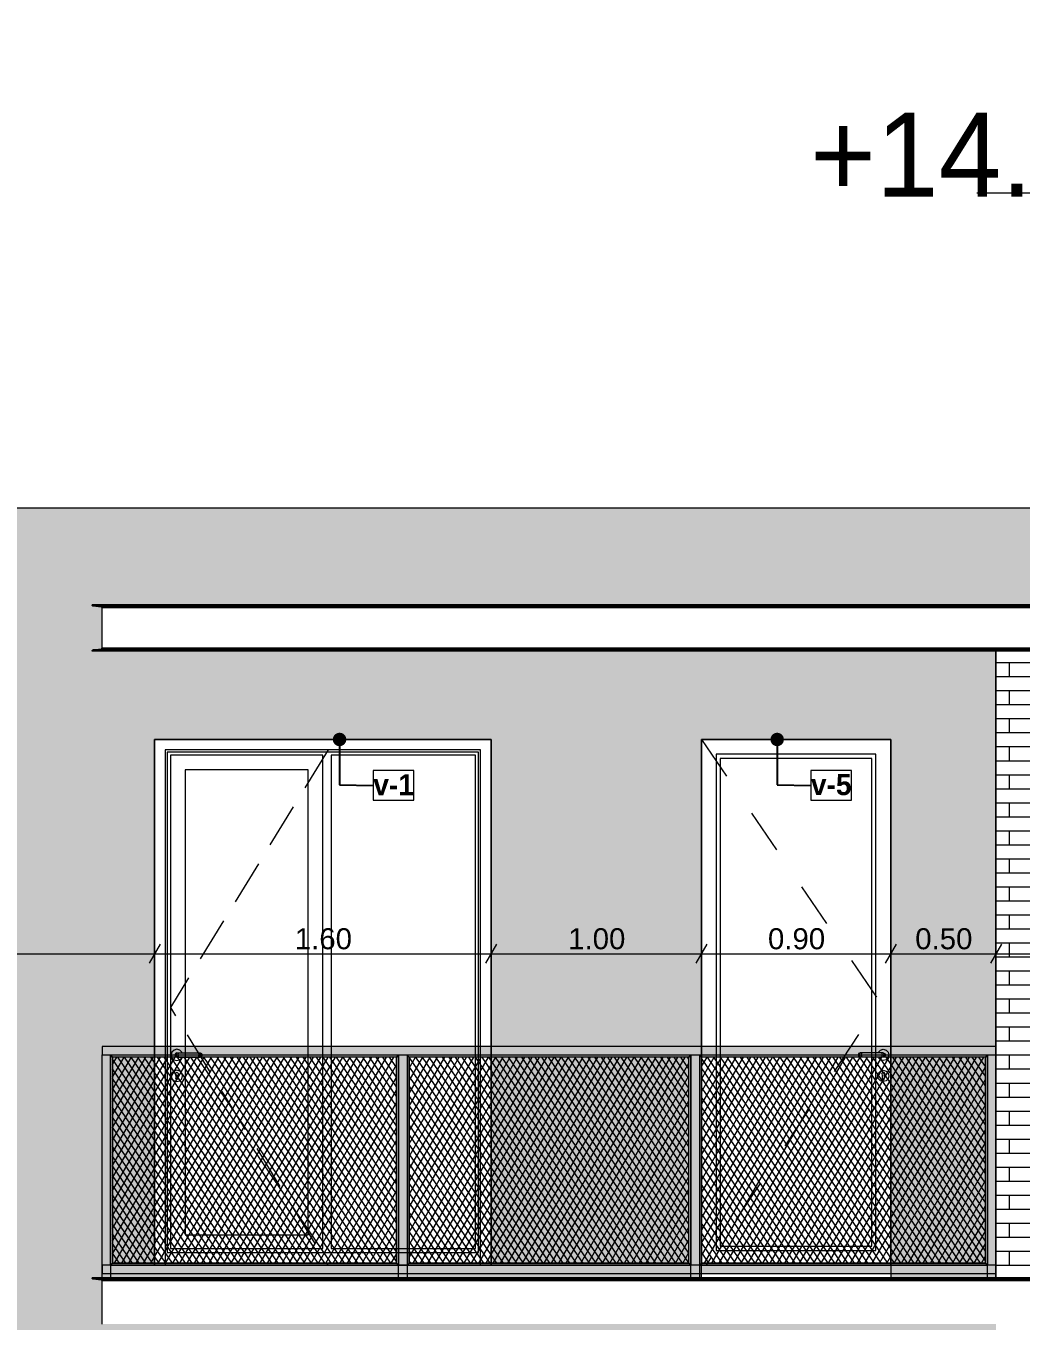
# Model space of a CAD drawing. Header units: millimetres. Extents: x 475206255 to 476720147, y 4620882299 to 4621447368.
# Drawn here: x 475370054 to 475374785, y 4621139879 to 4621146038 of the extents above; entities that cross this region are included whole.
import ezdxf

# ---------------------------------------------------------------- set-up
doc = ezdxf.new("R2010")
doc.units = ezdxf.units.MM
doc.header["$MEASUREMENT"] = 0
doc.set_wipeout_variables(frame=1)
doc.linetypes.add('Dashed', pattern=[423.333333, 211.666667, -211.666667])
doc.linetypes.add('Hidden Line', pattern=[317.5, 211.666667, -105.833333])
for name, color, linetype, lineweight in [('0_Pen_No__1_Pen_No__250', 7, 'Continuous', 0), ('2D Drafting - General_Pen_No__30_Pen_No__9_Pen_No__9_Pen_No__253', 252, 'Continuous', 0), ('2D Drafting - General_Pen_No__30_Pen_No__9_Pen_No__9_Pen_No__7', 7, 'Continuous', 0), ('2D Drafting - General_Pen_No__7_Pen_No__7', 7, 'Continuous', 0), ('Dimensioning - General_Pen_No__142', 142, 'Continuous', 0), ('New_2D Drafting - General_Pen_No__30_Pen_No__9_Pen_No__9_Pen_No__255', 255, 'Continuous', 0), ('New_2D Drafting - General_Pen_No__30_Pen_No__9_Pen_No__9_Pen_No__7', 7, 'Continuous', 0), ('New_2D Drafting - General_Pen_No__4', 7, 'Continuous', 0), ('New_2D Drafting - General_Pen_No__7', 7, 'Continuous', 0), ('New_Annotation - Label_Pen_No__1', 1, 'Continuous', 0), ('New_Structural - Bearing_Pen_No__250', 7, 'Continuous', 0), ('Structural - Bearing_Pen_No__250', 7, 'Continuous', 0), ('zoma_Pen_No__142', 142, 'Continuous', 0), ('zoma_Pen_No__1_Pen_No__142', 142, 'Continuous', 0)]:
    doc.layers.add(name, color=color, linetype=linetype, lineweight=lineweight)
doc.layers.add('Dimensioning - General', color=7, linetype='Continuous')
doc.layers.add('zoma', color=7, linetype='Continuous')
doc.styles.add('GENERATED_STYLE_2', font='arial.ttf')
doc.styles.add('GENERATED_STYLE_4', font='ACADMTAV.TTF')
doc.styles.add('GENERATED_STYLE_5', font='')
doc.styles.get('GENERATED_STYLE_5').set_extended_font_data('Avaza', bold=True)
doc.dimstyles.new('GENERATED_STYLE__1', dxfattribs={"dimtxt": 100, "dimasz": 68.640772, "dimexe": 0.18, "dimexo": 0.0625, "dimgap": 0, "dimtad": 1, "dimlfac": 0.001, "dimzin": 0, "dimdsep": 46, "dimtxsty": 'GENERATED_STYLE_2', "dimblk": 'ARROWHEAD_2', "dimblk1": 'ARROWHEAD_2', "dimblk2": 'ARROWHEAD_2', "dimcen": 0.09, "dimse1": 1, "dimse2": 1, "dimclrd": 142, "dimclre": 142, "dimclrt": 142, "dimadec": 0, "dimazin": 0, "dimtfac": 1, "dimtdec": 4, "dimtmove": 0, "dimatfit": 3, "dimfxl": 1, "dimtolj": 1, "dimtzin": 0, "dimarcsym": 0})
doc.dimstyles.new('GENERATED_STYLE__18', dxfattribs={"dimtxt": 100, "dimasz": 68.640772, "dimexe": 0.18, "dimexo": 0.0625, "dimgap": 0, "dimtad": 1, "dimtih": 1, "dimtoh": 1, "dimlfac": 0.001, "dimzin": 0, "dimdsep": 46, "dimtxsty": 'GENERATED_STYLE_2', "dimblk": 'ARROWHEAD_2', "dimblk1": 'ARROWHEAD_2', "dimblk2": 'ARROWHEAD_2', "dimcen": 0.09, "dimse1": 1, "dimse2": 1, "dimclrd": 142, "dimclre": 142, "dimclrt": 142, "dimadec": 0, "dimazin": 0, "dimtfac": 1, "dimtdec": 4, "dimtmove": 0, "dimatfit": 3, "dimfxl": 1, "dimtolj": 1, "dimtzin": 0, "dimarcsym": 0})
doc.dimstyles.new('GENERATED_STYLE__3', dxfattribs={"dimtxt": 200, "dimasz": 64.421331, "dimexe": 0.18, "dimexo": 3, "dimgap": 0, "dimtad": 1, "dimtih": 1, "dimtoh": 1, "dimlfac": 0.001, "dimzin": 0, "dimdsep": 46, "dimtxsty": 'GENERATED_STYLE_2', "dimblk": 'ARROWHEAD_2', "dimblk1": 'ARROWHEAD_2', "dimblk2": 'ARROWHEAD_2', "dimcen": 0.09, "dimclrd": 142, "dimclre": 142, "dimclrt": 142, "dimadec": 0, "dimazin": 0, "dimtfac": 1, "dimtdec": 4, "dimtmove": 0, "dimatfit": 3, "dimfxl": 1, "dimtolj": 1, "dimtzin": 0, "dimarcsym": 0})
doc.dimstyles.new('GENERATED_STYLE__33', dxfattribs={"dimtxt": 0.18, "dimasz": 127.68, "dimexe": 0.18, "dimexo": 0.0625, "dimgap": 0, "dimtad": 0, "dimtih": 1, "dimtoh": 1, "dimdec": 4, "dimzin": 0, "dimdsep": 46, "dimcen": 0.09, "dimadec": 0, "dimazin": 0, "dimtfac": 1, "dimtdec": 4, "dimtmove": 0, "dimatfit": 3, "dimldrblk": 'ARROWHEAD_11', "dimfxl": 1, "dimtolj": 1, "dimtzin": 0, "dimarcsym": 0})
pattern_1 = [(60, (475826095.757, 4621095193.19), (-25.9807621, 15), []), (124.306619, (475826095.757, 4621095193.19), (23.8156986, 11.25), [])]

# ---------------------------------------------------------------- blocks, each defined once
blk = doc.blocks.new('*D551', base_point=(475826095.8, 4621095193.2))
at = {"layer": 'Dimensioning - General_Pen_No__142', "color": 142, "linetype": 'Continuous', "lineweight": 0, "transparency": 16777216}
for p, q in [((475424908.2, 4621141444.9), (475424772.7, 4621141444.9)), ((475424795.3, 4621141471), (475424885.6, 4621141418.9)), ((475424840.5, 4621138945), (475424840.5, 4621141444.9)), ((475424908.2, 4621138945), (475424772.7, 4621138945)), ((475424795.3, 4621138971.1), (475424885.6, 4621138918.9))]:
    blk.add_line(p, q, dxfattribs=at)
at = {"layer": 'Dimensioning - General_Pen_No__142', "color": 142, "lineweight": 0, "transparency": 16777216, "insert": (475424820.5, 4621140061.5), "char_height": 100, "attachment_point": 7, "rotation": 90, "style": 'GENERATED_STYLE_2'}
blk.add_mtext('\\A1;{\\pql;\\fArial|b0|i0|c204|p0;\\W1.000000;2.50}', dxfattribs=at)
blk = doc.blocks.new('ARROWHEAD_2')
at = {"color": 0, "linetype": 'Continuous', "lineweight": 0}
for p, q in [((0, 0), (-1, 0)), ((-0.378, -0.655), (0.378, 0.655))]:
    blk.add_line(p, q, dxfattribs=at)
blk = doc.blocks.new('*D552', base_point=(475826095.8, 4621095193.2))
at = {"layer": 'Dimensioning - General_Pen_No__142', "color": 142, "linetype": 'Continuous', "lineweight": 0, "transparency": 16777216}
for p, q in [((475424908.2, 4621142145), (475424772.7, 4621142145)), ((475424795.3, 4621142171.1), (475424885.6, 4621142118.9)), ((475424840.5, 4621141444.9), (475424840.5, 4621142145)), ((475424908.2, 4621141444.9), (475424772.7, 4621141444.9)), ((475424795.3, 4621141471), (475424885.6, 4621141418.9))]:
    blk.add_line(p, q, dxfattribs=at)
at = {"layer": 'Dimensioning - General_Pen_No__142', "color": 142, "lineweight": 0, "transparency": 16777216, "insert": (475424820.5, 4621141661.5), "char_height": 100, "attachment_point": 7, "rotation": 90, "style": 'GENERATED_STYLE_2'}
blk.add_mtext('\\A1;{\\pql;\\fArial|b0|i0|c204|p0;\\W1.000000;0.70}', dxfattribs=at)
blk = doc.blocks.new('*D553', base_point=(475826095.8, 4621095193.2))
at = {"layer": 'Dimensioning - General_Pen_No__142', "color": 142, "linetype": 'Continuous', "lineweight": 0, "transparency": 16777216}
for p, q in [((475424908.2, 4621144644.9), (475424772.7, 4621144644.9)), ((475424795.3, 4621144671), (475424885.6, 4621144618.9)), ((475424840.5, 4621142145), (475424840.5, 4621144644.9)), ((475424908.2, 4621142145), (475424772.7, 4621142145)), ((475424795.3, 4621142171.1), (475424885.6, 4621142118.9))]:
    blk.add_line(p, q, dxfattribs=at)
at = {"layer": 'Dimensioning - General_Pen_No__142', "color": 142, "lineweight": 0, "transparency": 16777216, "insert": (475424820.5, 4621143261.5), "char_height": 100, "attachment_point": 7, "rotation": 90, "style": 'GENERATED_STYLE_2'}
blk.add_mtext('\\A1;{\\pql;\\fArial|b0|i0|c204|p0;\\W1.000000;2.50}', dxfattribs=at)
blk = doc.blocks.new('*D554', base_point=(475826095.8, 4621095193.2))
at = {"layer": 'Dimensioning - General_Pen_No__142', "color": 142, "linetype": 'Continuous', "lineweight": 0, "transparency": 16777216}
for p, q in [((475424885.6, 4621145718.5), (475424795.3, 4621145770.6)), ((475424840.5, 4621145744.5), (475424840.5, 4621145788.7)), ((475424908.2, 4621145744.5), (475424772.7, 4621145744.5)), ((475424840.5, 4621144644.9), (475424840.5, 4621145744.5)), ((475424908.2, 4621144644.9), (475424772.7, 4621144644.9)), ((475424795.3, 4621144671), (475424885.6, 4621144618.9))]:
    blk.add_line(p, q, dxfattribs=at)
at = {"layer": 'Dimensioning - General_Pen_No__142', "color": 142, "lineweight": 0, "transparency": 16777216, "insert": (475424820.5, 4621145061.3), "char_height": 100, "attachment_point": 7, "rotation": 90, "style": 'GENERATED_STYLE_2'}
blk.add_mtext('\\A1;{\\pql;\\fArial|b0|i0|c204|p0;\\W1.000000;1.10}', dxfattribs=at)
blk = doc.blocks.new('*D790', base_point=(475826095.8, 4621095193.2))
at = {"layer": 'Dimensioning - General_Pen_No__142', "color": 142, "linetype": 'Continuous', "lineweight": 0, "transparency": 16777216}
for p, q in [((475368265.4, 4621141558.3), (475368265.4, 4621141693.8)), ((475370665.8, 4621141558.3), (475370665.8, 4621141693.8)), ((475368291.4, 4621141671.2), (475368239.3, 4621141580.9)), ((475368265.4, 4621141626), (475370665.8, 4621141626)), ((475370691.9, 4621141671.2), (475370639.7, 4621141580.9))]:
    blk.add_line(p, q, dxfattribs=at)
at = {"layer": 'Dimensioning - General_Pen_No__142', "color": 142, "lineweight": 0, "transparency": 16777216, "insert": (475369332.1, 4621141646), "char_height": 100, "attachment_point": 7, "style": 'GENERATED_STYLE_2'}
blk.add_mtext('\\A1;{\\pql;\\fArial|b0|i0|c204|p0;\\W1.000000;2.40}', dxfattribs=at)
blk = doc.blocks.new('*D791', base_point=(475826095.8, 4621095193.2))
at = {"layer": 'Dimensioning - General_Pen_No__142', "color": 142, "linetype": 'Continuous', "lineweight": 0, "transparency": 16777216}
for p, q in [((475370665.8, 4621141558.3), (475370665.8, 4621141693.8)), ((475372265.8, 4621141558.3), (475372265.8, 4621141693.8)), ((475370691.9, 4621141671.2), (475370639.7, 4621141580.9)), ((475370665.8, 4621141626), (475372265.8, 4621141626)), ((475372291.9, 4621141671.2), (475372239.7, 4621141580.9))]:
    blk.add_line(p, q, dxfattribs=at)
at = {"layer": 'Dimensioning - General_Pen_No__142', "color": 142, "lineweight": 0, "transparency": 16777216, "insert": (475371332.3, 4621141646), "char_height": 100, "attachment_point": 7, "style": 'GENERATED_STYLE_2'}
blk.add_mtext('\\A1;{\\pql;\\fArial|b0|i0|c204|p0;\\W1.000000;1.60}', dxfattribs=at)
blk = doc.blocks.new('*D792', base_point=(475826095.8, 4621095193.2))
at = {"layer": 'Dimensioning - General_Pen_No__142', "color": 142, "linetype": 'Continuous', "lineweight": 0, "transparency": 16777216}
for p, q in [((475372265.8, 4621141558.3), (475372265.8, 4621141693.8)), ((475373265.3, 4621141558.3), (475373265.3, 4621141693.8)), ((475372291.9, 4621141671.2), (475372239.7, 4621141580.9)), ((475372265.8, 4621141626), (475373265.3, 4621141626)), ((475373291.4, 4621141671.2), (475373239.3, 4621141580.9))]:
    blk.add_line(p, q, dxfattribs=at)
at = {"layer": 'Dimensioning - General_Pen_No__142', "color": 142, "lineweight": 0, "transparency": 16777216, "insert": (475372632.1, 4621141646), "char_height": 100, "attachment_point": 7, "style": 'GENERATED_STYLE_2'}
blk.add_mtext('\\A1;{\\pql;\\fArial|b0|i0|c204|p0;\\W1.000000;1.00}', dxfattribs=at)
blk = doc.blocks.new('*D793', base_point=(475826095.8, 4621095193.2))
at = {"layer": 'Dimensioning - General_Pen_No__142', "color": 142, "linetype": 'Continuous', "lineweight": 0, "transparency": 16777216}
for p, q in [((475373265.3, 4621141558.3), (475373265.3, 4621141693.8)), ((475374165.3, 4621141558.3), (475374165.3, 4621141693.8)), ((475373291.4, 4621141671.2), (475373239.3, 4621141580.9)), ((475373265.3, 4621141626), (475374165.3, 4621141626)), ((475374191.4, 4621141671.2), (475374139.3, 4621141580.9))]:
    blk.add_line(p, q, dxfattribs=at)
at = {"layer": 'Dimensioning - General_Pen_No__142', "color": 142, "lineweight": 0, "transparency": 16777216, "insert": (475373581.9, 4621141646), "char_height": 100, "attachment_point": 7, "style": 'GENERATED_STYLE_2'}
blk.add_mtext('\\A1;{\\pql;\\fArial|b0|i0|c204|p0;\\W1.000000;0.90}', dxfattribs=at)
blk = doc.blocks.new('*D794', base_point=(475826095.8, 4621095193.2))
at = {"layer": 'Dimensioning - General_Pen_No__142', "color": 142, "linetype": 'Continuous', "lineweight": 0, "transparency": 16777216}
for p, q in [((475374165.3, 4621141558.3), (475374165.3, 4621141693.8)), ((475374665.8, 4621141558.3), (475374665.8, 4621141693.8)), ((475374191.4, 4621141671.2), (475374139.3, 4621141580.9)), ((475374165.3, 4621141626), (475374665.8, 4621141626)), ((475374691.9, 4621141671.2), (475374639.7, 4621141580.9))]:
    blk.add_line(p, q, dxfattribs=at)
at = {"layer": 'Dimensioning - General_Pen_No__142', "color": 142, "lineweight": 0, "transparency": 16777216, "insert": (475374282.1, 4621141646), "char_height": 100, "attachment_point": 7, "style": 'GENERATED_STYLE_2'}
blk.add_mtext('\\A1;{\\pql;\\fArial|b0|i0|c204|p0;\\W1.000000;0.50}', dxfattribs=at)
blk = doc.blocks.new('*D795', base_point=(475826095.8, 4621095193.2))
at = {"layer": 'Dimensioning - General_Pen_No__142', "color": 142, "linetype": 'Continuous', "lineweight": 0, "transparency": 16777216}
for p, q in [((475374665.8, 4621141558.3), (475374665.8, 4621141693.8)), ((475376165.8, 4621141558.3), (475376165.8, 4621141693.8)), ((475374691.9, 4621141671.2), (475374639.7, 4621141580.9)), ((475374665.8, 4621141626), (475376165.8, 4621141626)), ((475376191.9, 4621141671.2), (475376139.7, 4621141580.9))]:
    blk.add_line(p, q, dxfattribs=at)
at = {"layer": 'Dimensioning - General_Pen_No__142', "color": 142, "lineweight": 0, "transparency": 16777216, "insert": (475375282.3, 4621141646), "char_height": 100, "attachment_point": 7, "style": 'GENERATED_STYLE_2'}
blk.add_mtext('\\A1;{\\pql;\\fArial|b0|i0|c204|p0;\\W1.000000;1.50}', dxfattribs=at)
blk = doc.blocks.new('*D1508', base_point=(475826095.8, 4621095193.2))
at = {"layer": 'zoma_Pen_No__142', "color": 142, "linetype": 'Continuous', "lineweight": 0, "transparency": 16777216}
for p, q in [((475365915.8, 4621126477.3), (475365915.8, 4621126604.5)), ((475372415.8, 4621126477.3), (475372415.8, 4621126604.5)), ((475365940.3, 4621126583.3), (475365891.3, 4621126498.5)), ((475365915.8, 4621126540.9), (475372415.8, 4621126540.9)), ((475372440.3, 4621126583.3), (475372391.3, 4621126498.5))]:
    blk.add_line(p, q, dxfattribs=at)
at = {"layer": 'zoma_Pen_No__142', "color": 142, "lineweight": 0, "transparency": 16777216, "char_height": 200, "attachment_point": 7, "style": 'GENERATED_STYLE_2'}
for s, insert in [('\\A1;{\\pql;\\fArial|b0|i0|c204|p0;\\W1.000000;6.50}', (475368898.9, 4621126580.9)), ('\\A1;{\\pql;\\fArial|b0|i0|c204|p0;\\W1.000000;0.40}', (475371857.5, 4621126580.9))]:
    blk.add_mtext(s, dxfattribs=dict(at, insert=insert))
blk = doc.blocks.new('*D1509', base_point=(475826095.8, 4621095193.2))
at = {"layer": 'zoma_Pen_No__142', "color": 142, "linetype": 'Continuous', "lineweight": 0, "transparency": 16777216}
for p, q in [((475372415.8, 4621126477.3), (475372415.8, 4621126604.5)), ((475372815.8, 4621126477.3), (475372815.8, 4621126604.5)), ((475372440.3, 4621126583.3), (475372391.3, 4621126498.5)), ((475372415.8, 4621126540.9), (475372815.8, 4621126540.9)), ((475372840.3, 4621126583.3), (475372791.3, 4621126498.5))]:
    blk.add_line(p, q, dxfattribs=at)
blk = doc.blocks.new('*D1510', base_point=(475826095.8, 4621095193.2))
at = {"layer": 'zoma_Pen_No__142', "color": 142, "linetype": 'Continuous', "lineweight": 0, "transparency": 16777216}
for p, q in [((475372815.8, 4621126477.3), (475372815.8, 4621126604.5)), ((475379315.8, 4621126477.3), (475379315.8, 4621126604.5)), ((475372840.3, 4621126583.3), (475372791.3, 4621126498.5)), ((475372815.8, 4621126540.9), (475379315.8, 4621126540.9)), ((475379340.3, 4621126583.3), (475379291.3, 4621126498.5))]:
    blk.add_line(p, q, dxfattribs=at)
at = {"layer": 'zoma_Pen_No__142', "color": 142, "lineweight": 0, "transparency": 16777216, "char_height": 200, "attachment_point": 7, "style": 'GENERATED_STYLE_2'}
for s, insert in [('\\A1;{\\pql;\\fArial|b0|i0|c204|p0;\\W1.000000;6.50}', (475375798.9, 4621126580.9)), ('\\A1;{\\pql;\\fArial|b0|i0|c204|p0;\\W1.000000;0.40}', (475378757.5, 4621126580.9))]:
    blk.add_mtext(s, dxfattribs=dict(at, insert=insert))
blk = doc.blocks.new('ARROWHEAD_11')
at = {"color": 0, "linetype": 'Continuous', "lineweight": 0}
blk.add_line((0, 0), (-1, 0), dxfattribs=at)
at = {"color": 0, "linetype": 'Continuous', "lineweight": 0, "const_width": 0.25, "flags": 128}
blk.add_lwpolyline([(-0.125, 0, 1), (0.125, 0, 1)], format="xyb", close=True, dxfattribs=at)

msp = doc.modelspace()

# ---------------------------------------------------------------- hatches: boundary and pattern name
at = {"layer": '2D Drafting - General_Pen_No__30_Pen_No__9_Pen_No__9_Pen_No__253', "linetype": 'Continuous', "lineweight": 0}
h = msp.add_hatch(dxfattribs=at)
h.set_pattern_fill('BRICK___RUNNING_BOND', color=252, style=0, pattern_type=2)
h.set_pattern_definition([(0, (475410663.434, 4621133278.51), (0, 66.64), []), (90, (475410663.43, 4621133278.5), (-244.8, 0), [66.64, -66.64]), (90, (475410785.83, 4621133345.15), (-244.8, 0), [66.64, -66.64])])
h.paths.add_polyline_path([(475365445.389, 4621130444.943), (475372815.366, 4621130444.943), (475372815.366, 4621133044.943), (475375315.366, 4621133044.943), (475375315.366, 4621130444.943), (475375515.187, 4621130444.943), (475375515.187, 4621133044.924), (475379315.187, 4621133044.924), (475379315.187, 4621130444.943), (475382015.788, 4621130444.943), (475382015.788, 4621143344.955), (475385815.621, 4621143344.955), (475385815.621, 4621130444.943), (475386215.788, 4621130444.943), (475386215.788, 4621143744.536), (475365445.389, 4621143744.536)])
h.paths.add_polyline_path([(475368265.376, 4621136944.999), (475366665.371, 4621136944.999), (475366665.371, 4621139444.941), (475368265.374, 4621139444.941)], flags=0)
h.paths.add_polyline_path([(475366665.374, 4621133744.936), (475366665.374, 4621136244.935), (475368265.374, 4621136244.941), (475368265.383, 4621133744.936)], flags=0)
h.paths.add_polyline_path([(475366665.374, 4621140144.937), (475366665.374, 4621142644.941), (475368265.374, 4621142644.941), (475368265.376, 4621140144.937)], flags=0)
h.paths.add_polyline_path([(475368265.41, 4621130544.995), (475366665.399, 4621130544.995), (475366665.408, 4621133044.946), (475368265.408, 4621133044.941)], flags=0)
h.paths.add_polyline_path([(475370415.983, 4621133464.943), (475370415.983, 4621133684.943), (475374665.793, 4621133684.943), (475374665.793, 4621133744.932), (475374665.793, 4621133744.944), (475374665.793, 4621136244.955), (475374665.793, 4621136664.943), (475370415.983, 4621136664.943), (475370415.983, 4621136884.943), (475374665.793, 4621136884.943), (475374665.793, 4621139864.943), (475370415.983, 4621139864.943), (475370415.983, 4621140084.943), (475373265.336, 4621140084.943), (475373265.336, 4621142644.937), (475374165.336, 4621142644.937), (475374165.336, 4621140084.943), (475374665.793, 4621140084.943), (475374665.793, 4621143064.943), (475370415.983, 4621143064.943), (475370415.983, 4621143284.943), (475379315.788, 4621143284.943), (475379315.788, 4621143064.943), (475376165.791, 4621143064.943), (475376165.791, 4621140084.943), (475379315.788, 4621140084.943), (475379315.788, 4621139864.943), (475376165.791, 4621139864.943), (475376165.791, 4621136884.943), (475379315.788, 4621136884.943), (475379315.788, 4621136664.943), (475376165.791, 4621136664.943), (475376165.791, 4621136244.955), (475376165.791, 4621133744.944), (475376165.791, 4621133744.924), (475376165.791, 4621133684.943), (475379315.788, 4621133684.943), (475379315.788, 4621133464.943)], flags=0)
h.paths.add_polyline_path([(475370665.788, 4621136944.931), (475370665.788, 4621136944.943), (475370665.788, 4621139444.937), (475371565.788, 4621139444.937), (475372265.78, 4621139444.937), (475372265.78, 4621136944.931)], flags=0)
h.paths.add_polyline_path([(475370665.788, 4621133044.993), (475370665.788, 4621130544.993), (475372265.788, 4621130544.993), (475372265.788, 4621133044.993)], flags=0)
h.paths.add_polyline_path([(475370665.788, 4621136244.94), (475371565.788, 4621136244.94), (475372265.78, 4621136244.94), (475372265.78, 4621133744.929), (475370665.788, 4621133744.929), (475370665.788, 4621133744.943)], flags=0)
h.paths.add_polyline_path([(475370665.788, 4621140144.943), (475370665.788, 4621142644.939), (475372265.788, 4621142644.939), (475372265.788, 4621140144.943)], flags=0)
h.paths.add_polyline_path([(475373265.336, 4621136244.94), (475374165.336, 4621136244.94), (475374165.336, 4621133744.945), (475373265.336, 4621133744.945)], flags=0)
h.paths.add_polyline_path([(475373265.336, 4621136944.945), (475373265.336, 4621139444.94), (475374165.336, 4621139444.94), (475374165.336, 4621136944.945)], flags=0)
h.paths.add_polyline_path([(475378465.859, 4621136944.924), (475378465.859, 4621139444.918), (475376865.85, 4621139444.918), (475376865.85, 4621136944.924)], flags=0)
h.paths.add_polyline_path([(475376865.85, 4621142644.918), (475376865.85, 4621140144.923), (475378465.859, 4621140144.923), (475378465.859, 4621142644.918)], flags=0)
h.paths.add_polyline_path([(475378465.867, 4621133744.913), (475376865.859, 4621133744.913), (475376865.859, 4621136244.923), (475378465.867, 4621136244.923)], flags=0)
h.paths.add_polyline_path([(475379915.707, 4621137844.942), (475381515.707, 4621137844.942), (475381515.707, 4621139444.943), (475379915.707, 4621139444.943)], flags=0)
h.paths.add_polyline_path([(475379915.707, 4621136244.943), (475379915.707, 4621134644.942), (475381515.707, 4621134644.942), (475381515.707, 4621136244.943)], flags=0)
h.paths.add_polyline_path([(475379915.707, 4621131444.942), (475381515.707, 4621131444.942), (475381515.707, 4621133044.943), (475379915.707, 4621133044.943)], flags=0)
h.paths.add_polyline_path([(475379915.712, 4621142644.943), (475379915.712, 4621141044.943), (475381515.712, 4621141044.943), (475381515.712, 4621142644.943)], flags=0)
h = msp.add_hatch(dxfattribs=at)
h.set_pattern_fill('BRICK___RUNNING_BOND', color=252, style=0, pattern_type=2)
h.set_pattern_definition([(0, (475409613.95, 4621139678.515), (0, 66.64), []), (90, (475409613.95, 4621139678.51), (-244.8, 0), [66.64, -66.64]), (90, (475409736.35, 4621139745.15), (-244.8, 0), [66.64, -66.64])])
h.paths.add_polyline_path([(475374665.793, 4621143064.943), (475374665.793, 4621140084.943), (475376165.791, 4621140084.943), (475376165.791, 4621143064.943)])
at = {"layer": 'New_2D Drafting - General_Pen_No__30_Pen_No__9_Pen_No__9_Pen_No__255', "linetype": 'Continuous', "lineweight": 0}
for points in [[(475374665.793, 4621141184.946), (475370415.983, 4621141184.946), (475370415.983, 4621141144.946), (475374665.793, 4621141144.946)], [(475370455.983, 4621140084.952), (475370415.983, 4621140084.952), (475370415.983, 4621141144.946), (475370455.983, 4621141144.946)], [(475370455.983, 4621141144.946), (475370466.069, 4621141134.946), (475370466.069, 4621140154.944), (475370455.983, 4621140144.944)], [(475370466.069, 4621141134.946), (475370456.069, 4621141144.946), (475371825.983, 4621141144.946), (475371815.983, 4621141134.946)], [(475371825.983, 4621140144.944), (475371815.983, 4621140154.944), (475371815.983, 4621141134.946), (475371825.983, 4621141144.946)], [(475371865.983, 4621140084.918), (475371825.983, 4621140084.918), (475371825.983, 4621141144.946), (475371865.983, 4621141144.946)], [(475371875.957, 4621141134.972), (475371865.957, 4621141144.972), (475373215.983, 4621141144.972), (475373205.983, 4621141134.972)], [(475371865.983, 4621140144.918), (475371875.983, 4621140154.918), (475371875.983, 4621141134.946), (475371865.983, 4621141144.946)], [(475373215.983, 4621140144.944), (475373205.983, 4621140154.944), (475373205.983, 4621141134.972), (475373215.983, 4621141144.972)], [(475373255.983, 4621140084.918), (475373215.983, 4621140084.918), (475373215.983, 4621141144.946), (475373255.983, 4621141144.946)], [(475373265.983, 4621141134.946), (475373255.983, 4621141144.946), (475374625.793, 4621141144.946), (475374615.793, 4621141134.946)], [(475373255.983, 4621140144.918), (475373265.983, 4621140154.918), (475373265.983, 4621141134.946), (475373255.983, 4621141144.946)], [(475374625.793, 4621140144.944), (475374615.793, 4621140154.944), (475374615.793, 4621141134.972), (475374625.793, 4621141144.972)], [(475374665.793, 4621140084.918), (475374625.793, 4621140084.918), (475374625.793, 4621141144.946), (475374665.793, 4621141144.946)], [(475374665.793, 4621140144.944), (475370415.983, 4621140144.944), (475370415.983, 4621140104.944), (475374665.793, 4621140104.944)], [(475370466.069, 4621140154.944), (475370455.983, 4621140144.944), (475371825.983, 4621140144.944), (475371815.983, 4621140154.944)], [(475371875.983, 4621140154.97), (475371865.957, 4621140144.944), (475373216.009, 4621140144.944), (475373205.983, 4621140154.97)], [(475373265.983, 4621140154.919), (475373256.008, 4621140144.944), (475374625.819, 4621140144.944), (475374615.813, 4621140154.95)]]:
    msp.add_hatch(color=255, dxfattribs=at).paths.add_polyline_path(points)
at = {"layer": 'New_2D Drafting - General_Pen_No__7', "linetype": 'Continuous', "lineweight": 0}
h = msp.add_hatch(dxfattribs=at)
h.set_pattern_fill('BATT_INSULATION', style=0, pattern_type=2)
h.set_pattern_definition(pattern_1)
h.paths.add_polyline_path([(475371815.983, 4621141134.946), (475370466.069, 4621141134.946), (475370466.069, 4621140154.944), (475371815.983, 4621140154.944)])
h = msp.add_hatch(dxfattribs=at)
h.set_pattern_fill('BATT_INSULATION', style=0, pattern_type=2)
h.set_pattern_definition(pattern_1)
h.paths.add_polyline_path([(475373205.983, 4621141134.972), (475371875.983, 4621141134.972), (475371875.983, 4621140154.97), (475373205.983, 4621140154.97)])
h = msp.add_hatch(dxfattribs=at)
h.set_pattern_fill('BATT_INSULATION', style=0, pattern_type=2)
h.set_pattern_definition(pattern_1)
h.paths.add_polyline_path([(475374615.819, 4621141134.946), (475373265.983, 4621141134.946), (475373265.983, 4621140154.918), (475374615.819, 4621140154.918)])

# ---------------------------------------------------------------- linework, layer by layer
at = {"layer": '0_Pen_No__1_Pen_No__250', "color": 7, "linetype": 'Continuous', "lineweight": 0, "flags": 128}
msp.add_lwpolyline([(475374574.205, 4621145243.87), (475376174.205, 4621145244.26)], dxfattribs=at)
at = {"layer": '2D Drafting - General_Pen_No__30_Pen_No__9_Pen_No__9_Pen_No__7', "color": 7, "linetype": 'Continuous', "lineweight": 0, "flags": 128}
for points in [[(475365445.389, 4621130444.943), (475372815.366, 4621130444.943), (475372815.366, 4621133044.943), (475375315.366, 4621133044.943), (475375315.366, 4621130444.943), (475375515.187, 4621130444.943), (475375515.187, 4621133044.924), (475379315.187, 4621133044.924), (475379315.187, 4621130444.943), (475382015.788, 4621130444.943), (475382015.788, 4621143344.955), (475385815.621, 4621143344.955), (475385815.621, 4621130444.943), (475386215.788, 4621130444.943), (475386215.788, 4621143744.536), (475365445.389, 4621143744.536)], [(475374665.793, 4621143064.943), (475374665.793, 4621140084.943), (475376165.791, 4621140084.943), (475376165.791, 4621143064.943)], [(475370665.788, 4621140144.943), (475370665.788, 4621142644.939), (475372265.788, 4621142644.939), (475372265.788, 4621140144.943)]]:
    msp.add_lwpolyline(points, close=True, dxfattribs=at)
msp.add_lwpolyline([(475370415.983, 4621139864.943), (475370415.983, 4621140084.943), (475373265.336, 4621140084.943), (475373265.336, 4621142644.937), (475374165.336, 4621142644.937), (475374165.336, 4621140084.943), (475374665.793, 4621140084.943), (475374665.793, 4621143064.943), (475370415.983, 4621143064.943), (475370415.983, 4621143284.943), (475379315.788, 4621143284.943), (475379315.788, 4621143064.943), (475376165.791, 4621143064.943), (475376165.791, 4621140084.943), (475379315.788, 4621140084.943), (475379315.788, 4621139864.943)], dxfattribs=at)
at = {"layer": '2D Drafting - General_Pen_No__7_Pen_No__7', "color": 7, "linetype": 'Continuous', "lineweight": 0, "flags": 128}
for points in [[(475370669.913, 4621140144.932), (475372265.797, 4621140144.937), (475372265.788, 4621142644.937), (475370665.788, 4621142644.932)], [(475370665.788, 4621142644.932), (475370665.797, 4621140144.932), (475370669.913, 4621140144.932)]]:
    msp.add_lwpolyline(points, dxfattribs=at)
for points in [[(475374165.337, 4621142644.94), (475373265.337, 4621142644.94), (475373265.337, 4621140144.94), (475374165.337, 4621140144.945)], [(475372215.788, 4621142594.936), (475370715.788, 4621142594.931), (475370715.797, 4621140144.932), (475372215.797, 4621140144.939)], [(475372205.788, 4621142584.936), (475370725.788, 4621142584.931), (475370725.796, 4621140204.933), (475372205.796, 4621140204.938)], [(475371465.792, 4621142569.934), (475370740.788, 4621142569.931), (475370740.796, 4621140224.933), (475371465.796, 4621140224.936)], [(475372190.788, 4621142569.936), (475371505.788, 4621142569.934), (475371505.796, 4621140224.936), (475372190.796, 4621140224.938)], [(475374095.337, 4621142574.886), (475373335.337, 4621142574.887), (475373335.336, 4621140214.942), (475374095.335, 4621140214.942)], [(475374075.337, 4621142554.863), (475373355.337, 4621142554.863), (475373355.337, 4621140235.753), (475374075.337, 4621140235.753)], [(475371395.788, 4621142499.933), (475370810.788, 4621142499.931), (475370810.796, 4621140289.934), (475371395.796, 4621140289.936)]]:
    msp.add_lwpolyline(points, close=True, dxfattribs=at)
at = {"layer": '2D Drafting - General_Pen_No__7_Pen_No__7', "color": 7, "linetype": 'Dashed', "lineweight": 0, "flags": 128}
msp.add_lwpolyline([(475373266.085, 4621142644.94), (475374114.233, 4621141396.005), (475373287.458, 4621140145.748)], dxfattribs=at)
at = {"layer": '2D Drafting - General_Pen_No__7_Pen_No__7', "color": 7, "linetype": 'Hidden Line', "lineweight": 0, "flags": 128}
msp.add_lwpolyline([(475371490.788, 4621142594.934), (475370740.792, 4621141370.808), (475371490.02, 4621140146.219)], dxfattribs=at)
at = {"layer": 'New_2D Drafting - General_Pen_No__30_Pen_No__9_Pen_No__9_Pen_No__7', "color": 7, "linetype": 'Continuous', "lineweight": 0, "flags": 128}
for points in [[(475374665.793, 4621141184.946), (475370415.983, 4621141184.946), (475370415.983, 4621141144.946), (475374665.793, 4621141144.946)], [(475370455.983, 4621140084.952), (475370415.983, 4621140084.952), (475370415.983, 4621141144.946), (475370455.983, 4621141144.946)], [(475370455.983, 4621141144.946), (475370466.069, 4621141134.946), (475370466.069, 4621140154.944), (475370455.983, 4621140144.944)], [(475370466.069, 4621141134.946), (475370456.069, 4621141144.946), (475371825.983, 4621141144.946), (475371815.983, 4621141134.946)], [(475371825.983, 4621140144.944), (475371815.983, 4621140154.944), (475371815.983, 4621141134.946), (475371825.983, 4621141144.946)], [(475371865.983, 4621140084.918), (475371825.983, 4621140084.918), (475371825.983, 4621141144.946), (475371865.983, 4621141144.946)], [(475371875.957, 4621141134.972), (475371865.957, 4621141144.972), (475373215.983, 4621141144.972), (475373205.983, 4621141134.972)], [(475371865.983, 4621140144.918), (475371875.983, 4621140154.918), (475371875.983, 4621141134.946), (475371865.983, 4621141144.946)], [(475373215.983, 4621140144.944), (475373205.983, 4621140154.944), (475373205.983, 4621141134.972), (475373215.983, 4621141144.972)], [(475373255.983, 4621140084.918), (475373215.983, 4621140084.918), (475373215.983, 4621141144.946), (475373255.983, 4621141144.946)], [(475373265.983, 4621141134.946), (475373255.983, 4621141144.946), (475374625.793, 4621141144.946), (475374615.793, 4621141134.946)], [(475373255.983, 4621140144.918), (475373265.983, 4621140154.918), (475373265.983, 4621141134.946), (475373255.983, 4621141144.946)], [(475374625.793, 4621140144.944), (475374615.793, 4621140154.944), (475374615.793, 4621141134.972), (475374625.793, 4621141144.972)], [(475374665.793, 4621140084.918), (475374625.793, 4621140084.918), (475374625.793, 4621141144.946), (475374665.793, 4621141144.946)], [(475374665.793, 4621140144.944), (475370415.983, 4621140144.944), (475370415.983, 4621140104.944), (475374665.793, 4621140104.944)], [(475370466.069, 4621140154.944), (475370455.983, 4621140144.944), (475371825.983, 4621140144.944), (475371815.983, 4621140154.944)], [(475371875.983, 4621140154.97), (475371865.957, 4621140144.944), (475373216.009, 4621140144.944), (475373205.983, 4621140154.97)], [(475373265.983, 4621140154.919), (475373256.008, 4621140144.944), (475374625.819, 4621140144.944), (475374615.813, 4621140154.95)]]:
    msp.add_lwpolyline(points, close=True, dxfattribs=at)
at = {"layer": 'New_2D Drafting - General_Pen_No__4', "color": 7, "linetype": 'Continuous', "lineweight": 0, "flags": 128}
for points in [[(475371815.983, 4621141134.946), (475370466.069, 4621141134.946), (475370466.069, 4621140154.944), (475371815.983, 4621140154.944)], [(475373205.983, 4621141134.972), (475371875.983, 4621141134.972), (475371875.983, 4621140154.97), (475373205.983, 4621140154.97)], [(475374615.819, 4621141134.946), (475373265.983, 4621141134.946), (475373265.983, 4621140154.918), (475374615.819, 4621140154.918)]]:
    msp.add_lwpolyline(points, close=True, dxfattribs=at)
at = {"layer": 'New_Structural - Bearing_Pen_No__250', "color": 7, "linetype": 'Continuous', "lineweight": 0}
for p, q in [((475370748.301, 4621141158.432), (475370744.683, 4621141144.932)), ((475370744.683, 4621141144.932), (475370748.301, 4621141131.432)), ((475370758.183, 4621141168.315), (475370748.301, 4621141158.432)), ((475370748.301, 4621141131.432), (475370758.184, 4621141121.549)), ((475370771.683, 4621141171.932), (475370758.183, 4621141168.315)), ((475370764.612, 4621141152.003), (475370761.683, 4621141144.932)), ((475370761.683, 4621141144.932), (475370764.612, 4621141137.861)), ((475370766.164, 4621141152.003), (475370763.405, 4621141144.932)), ((475370763.405, 4621141144.932), (475370766.164, 4621141137.861)), ((475370771.683, 4621141154.932), (475370764.612, 4621141152.003)), ((475370764.612, 4621141137.861), (475370771.683, 4621141134.932)), ((475370770.979, 4621141152.003), (475370768.867, 4621141144.932)), ((475370768.867, 4621141144.932), (475370770.979, 4621141137.861)), ((475370785.183, 4621141168.315), (475370771.683, 4621141171.932)), ((475370771.683, 4621141154.932), (475370772.825, 4621141154.932)), ((475370771.683, 4621141134.932), (475370772.825, 4621141134.932)), ((475370772.825, 4621141154.932), (475370776.077, 4621141154.932)), ((475370772.825, 4621141134.932), (475370776.077, 4621141134.932)), ((475370776.077, 4621141154.932), (475370780.943, 4621141154.932)), ((475370776.077, 4621141134.932), (475370780.943, 4621141134.932)), ((475370778.184, 4621141152.003), (475370777.041, 4621141144.932)), ((475370777.041, 4621141144.932), (475370778.184, 4621141137.861)), ((475370780.943, 4621141154.932), (475370786.683, 4621141154.932)), ((475370780.943, 4621141134.932), (475370786.683, 4621141134.932)), ((475370795.066, 4621141158.432), (475370785.183, 4621141168.315)), ((475370785.184, 4621141121.55), (475370795.066, 4621141131.432)), ((475370786.683, 4621141154.932), (475370866.683, 4621141154.932)), ((475370786.683, 4621141134.932), (475370866.683, 4621141134.932)), ((475370796.004, 4621141154.932), (475370795.066, 4621141158.432)), ((475370795.066, 4621141131.432), (475370796.004, 4621141134.932)), ((475370866.683, 4621141154.932), (475370872.424, 4621141154.932)), ((475370866.683, 4621141134.932), (475370872.424, 4621141134.932)), ((475370872.424, 4621141154.932), (475370877.29, 4621141154.933)), ((475370872.424, 4621141134.932), (475370877.29, 4621141134.933)), ((475370875.183, 4621141152.004), (475370876.326, 4621141144.933)), ((475370876.326, 4621141144.933), (475370875.183, 4621141137.861)), ((475370877.29, 4621141154.933), (475370880.542, 4621141154.933)), ((475370877.29, 4621141134.933), (475370880.542, 4621141134.933)), ((475370880.542, 4621141154.933), (475370881.683, 4621141154.933)), ((475370880.542, 4621141134.933), (475370881.683, 4621141134.933)), ((475370881.683, 4621141154.933), (475370888.755, 4621141152.004)), ((475370888.755, 4621141137.861), (475370881.683, 4621141134.933)), ((475370882.388, 4621141152.004), (475370884.5, 4621141144.933)), ((475370884.5, 4621141144.933), (475370882.388, 4621141137.861)), ((475370887.202, 4621141152.004), (475370889.961, 4621141144.933)), ((475370889.961, 4621141144.933), (475370887.202, 4621141137.861)), ((475370888.755, 4621141152.004), (475370891.683, 4621141144.933)), ((475370891.683, 4621141144.933), (475370888.755, 4621141137.861)), ((475374013.016, 4621141152.004), (475374010.087, 4621141144.933)), ((475374010.087, 4621141144.933), (475374013.016, 4621141137.862)), ((475374014.568, 4621141152.004), (475374011.809, 4621141144.933)), ((475374011.809, 4621141144.933), (475374014.568, 4621141137.862)), ((475374020.087, 4621141154.933), (475374013.016, 4621141152.004)), ((475374013.016, 4621141137.862), (475374020.087, 4621141134.933)), ((475374019.383, 4621141152.004), (475374017.271, 4621141144.933)), ((475374017.271, 4621141144.933), (475374019.382, 4621141137.862)), ((475374021.229, 4621141154.933), (475374020.087, 4621141154.933)), ((475374021.229, 4621141134.933), (475374020.087, 4621141134.933)), ((475374024.48, 4621141154.933), (475374021.229, 4621141154.933)), ((475374024.48, 4621141134.933), (475374021.229, 4621141134.933)), ((475374029.347, 4621141154.933), (475374024.48, 4621141154.933)), ((475374029.347, 4621141134.933), (475374024.48, 4621141134.933)), ((475374026.588, 4621141152.004), (475374025.445, 4621141144.933)), ((475374025.445, 4621141144.933), (475374026.588, 4621141137.862)), ((475374035.087, 4621141154.933), (475374029.347, 4621141154.933)), ((475374035.087, 4621141134.933), (475374029.347, 4621141134.933)), ((475374115.087, 4621141154.933), (475374035.087, 4621141154.933)), ((475374115.087, 4621141134.933), (475374035.087, 4621141134.933)), ((475374105.767, 4621141154.933), (475374106.704, 4621141158.433)), ((475374106.704, 4621141131.433), (475374105.767, 4621141134.933)), ((475374106.704, 4621141158.433), (475374116.587, 4621141168.316)), ((475374116.587, 4621141121.55), (475374106.704, 4621141131.433)), ((475374120.827, 4621141154.933), (475374115.087, 4621141154.933)), ((475374120.827, 4621141134.933), (475374115.087, 4621141134.933)), ((475374116.587, 4621141168.316), (475374130.087, 4621141171.933)), ((475374125.694, 4621141154.933), (475374120.827, 4621141154.933)), ((475374125.694, 4621141134.933), (475374120.827, 4621141134.933)), ((475374123.586, 4621141152.004), (475374124.729, 4621141144.933)), ((475374124.729, 4621141144.933), (475374123.586, 4621141137.862)), ((475374128.945, 4621141154.933), (475374125.694, 4621141154.933)), ((475374128.945, 4621141134.933), (475374125.694, 4621141134.933)), ((475374130.087, 4621141154.933), (475374128.945, 4621141154.933)), ((475374130.087, 4621141134.933), (475374128.945, 4621141134.933)), ((475374130.087, 4621141171.933), (475374143.587, 4621141168.316)), ((475374130.087, 4621141154.933), (475374137.158, 4621141152.004)), ((475374137.158, 4621141137.862), (475374130.087, 4621141134.933)), ((475374130.792, 4621141152.004), (475374132.903, 4621141144.933)), ((475374132.903, 4621141144.933), (475374130.792, 4621141137.862)), ((475374135.606, 4621141152.004), (475374138.365, 4621141144.933)), ((475374138.365, 4621141144.933), (475374135.606, 4621141137.862)), ((475374137.158, 4621141152.004), (475374140.087, 4621141144.933)), ((475374140.087, 4621141144.933), (475374137.158, 4621141137.862)), ((475374143.587, 4621141168.316), (475374153.47, 4621141158.433)), ((475374153.47, 4621141131.433), (475374143.587, 4621141121.55)), ((475374153.47, 4621141158.433), (475374157.087, 4621141144.933)), ((475374157.087, 4621141144.933), (475374153.47, 4621141131.433)), ((475370758.184, 4621141068.315), (475370748.301, 4621141058.432)), ((475370758.184, 4621141121.549), (475370771.684, 4621141117.932)), ((475370771.684, 4621141071.932), (475370758.184, 4621141068.315)), ((475370771.684, 4621141117.932), (475370785.184, 4621141121.55)), ((475370785.184, 4621141068.315), (475370771.684, 4621141071.932)), ((475370795.066, 4621141058.432), (475370785.184, 4621141068.315)), ((475374106.704, 4621141058.433), (475374116.587, 4621141068.316)), ((475374130.087, 4621141117.933), (475374116.587, 4621141121.55)), ((475374116.587, 4621141068.316), (475374130.087, 4621141071.933)), ((475374143.587, 4621141121.55), (475374130.087, 4621141117.933)), ((475374130.087, 4621141071.933), (475374143.587, 4621141068.316)), ((475374143.587, 4621141068.316), (475374153.469, 4621141058.433)), ((475370748.301, 4621141058.432), (475370744.684, 4621141044.932)), ((475370744.684, 4621141044.932), (475370748.301, 4621141031.432)), ((475370748.301, 4621141031.432), (475370758.184, 4621141021.549)), ((475370758.184, 4621141021.549), (475370771.684, 4621141017.932)), ((475370764.964, 4621141056.572), (475370764.216, 4621141054.624)), ((475370766.684, 4621141049.332), (475370764.216, 4621141054.624)), ((475370764.964, 4621141056.572), (475370766.309, 4621141060.076)), ((475370766.309, 4621141060.076), (475370771.684, 4621141062.358)), ((475370766.684, 4621141047.819), (475370766.684, 4621141049.332)), ((475370766.684, 4621141047.819), (475370766.684, 4621141044.932)), ((475370766.684, 4621141044.932), (475370766.684, 4621141042.045)), ((475370766.684, 4621141042.045), (475370766.684, 4621141036.272)), ((475370766.684, 4621141036.272), (475370766.684, 4621141032.432)), ((475370768.148, 4621141028.897), (475370766.684, 4621141032.432)), ((475370771.684, 4621141027.432), (475370768.148, 4621141028.897)), ((475370771.684, 4621141062.358), (475370777.059, 4621141060.076)), ((475370775.219, 4621141028.897), (475370771.684, 4621141027.432)), ((475370771.684, 4621141017.932), (475370785.184, 4621141021.55)), ((475370776.684, 4621141032.432), (475370775.219, 4621141028.897)), ((475370779.152, 4621141054.624), (475370776.684, 4621141049.332)), ((475370776.684, 4621141049.332), (475370776.684, 4621141047.819)), ((475370776.684, 4621141047.819), (475370776.684, 4621141044.932)), ((475370776.684, 4621141044.932), (475370776.684, 4621141042.045)), ((475370776.684, 4621141042.045), (475370776.684, 4621141036.272)), ((475370776.684, 4621141036.272), (475370776.684, 4621141032.432)), ((475370778.404, 4621141056.572), (475370777.059, 4621141060.076)), ((475370778.404, 4621141056.572), (475370779.152, 4621141054.624)), ((475370785.184, 4621141021.55), (475370795.067, 4621141031.432)), ((475370798.684, 4621141044.932), (475370795.066, 4621141058.432)), ((475370795.067, 4621141031.432), (475370798.684, 4621141044.932)), ((475374103.087, 4621141044.933), (475374106.704, 4621141058.433)), ((475374106.704, 4621141031.433), (475374103.087, 4621141044.933)), ((475374116.587, 4621141021.55), (475374106.704, 4621141031.433)), ((475374130.087, 4621141017.933), (475374116.587, 4621141021.55)), ((475374123.367, 4621141056.573), (475374122.619, 4621141054.625)), ((475374122.619, 4621141054.625), (475374125.087, 4621141049.333)), ((475374123.367, 4621141056.573), (475374124.712, 4621141060.077)), ((475374130.087, 4621141062.358), (475374124.712, 4621141060.077)), ((475374125.087, 4621141049.333), (475374125.087, 4621141047.82)), ((475374125.087, 4621141047.82), (475374125.087, 4621141044.933)), ((475374125.087, 4621141044.933), (475374125.087, 4621141042.046)), ((475374125.087, 4621141042.046), (475374125.087, 4621141036.273)), ((475374125.087, 4621141036.273), (475374125.087, 4621141032.433)), ((475374125.087, 4621141032.433), (475374126.551, 4621141028.897)), ((475374126.551, 4621141028.897), (475374130.087, 4621141027.433)), ((475374135.462, 4621141060.077), (475374130.087, 4621141062.358)), ((475374130.087, 4621141027.433), (475374133.622, 4621141028.897)), ((475374143.587, 4621141021.55), (475374130.087, 4621141017.933)), ((475374133.622, 4621141028.897), (475374135.087, 4621141032.433)), ((475374135.087, 4621141049.333), (475374137.555, 4621141054.625)), ((475374135.087, 4621141047.82), (475374135.087, 4621141049.333)), ((475374135.087, 4621141047.82), (475374135.087, 4621141044.933)), ((475374135.087, 4621141044.933), (475374135.087, 4621141042.046)), ((475374135.087, 4621141042.046), (475374135.087, 4621141036.273)), ((475374135.087, 4621141036.273), (475374135.087, 4621141032.433)), ((475374136.807, 4621141056.573), (475374135.462, 4621141060.077)), ((475374136.807, 4621141056.573), (475374137.555, 4621141054.625)), ((475374153.469, 4621141031.433), (475374143.587, 4621141021.55)), ((475374153.469, 4621141058.433), (475374157.087, 4621141044.933)), ((475374157.087, 4621141044.933), (475374153.469, 4621141031.433))]:
    msp.add_line(p, q, dxfattribs=at)
at = {"layer": 'Structural - Bearing_Pen_No__250', "color": 7, "linetype": 'Continuous', "lineweight": 0}
for p, q in [((475370369.657, 4621143282.448), (475370369.657, 4621143284.943)), ((475379362.114, 4621143284.943), (475370369.657, 4621143284.943)), ((475370370.056, 4621143280.917), (475370369.657, 4621143282.448)), ((475379362.114, 4621143282.448), (475370369.657, 4621143282.448)), ((475370371.194, 4621143279.619), (475370370.056, 4621143280.917)), ((475370372.897, 4621143278.752), (475370371.194, 4621143279.619)), ((475370374.119, 4621143278.493), (475370372.897, 4621143278.752)), ((475370411.52, 4621143274.503), (475370374.119, 4621143278.493)), ((475379357.651, 4621143278.493), (475370374.119, 4621143278.493)), ((475370412.742, 4621143274.243), (475370411.52, 4621143274.503)), ((475379320.25, 4621143274.503), (475370411.52, 4621143274.503)), ((475370414.445, 4621143273.376), (475370412.742, 4621143274.243)), ((475370415.583, 4621143272.079), (475370414.445, 4621143273.376)), ((475370415.983, 4621143270.548), (475370415.583, 4621143272.079)), ((475370415.983, 4621143079.357), (475370415.983, 4621143270.548)), ((475379315.788, 4621143270.548), (475370415.983, 4621143270.548)), ((475370369.657, 4621143067.438), (475370370.056, 4621143068.969)), ((475370369.657, 4621143064.943), (475370369.657, 4621143067.438)), ((475379362.114, 4621143067.438), (475370369.657, 4621143067.438)), ((475379362.114, 4621143064.943), (475370369.657, 4621143064.943)), ((475370370.056, 4621143068.969), (475370371.194, 4621143070.266)), ((475370371.194, 4621143070.266), (475370372.897, 4621143071.133)), ((475370372.897, 4621143071.133), (475370374.119, 4621143071.393)), ((475370374.119, 4621143071.393), (475370411.52, 4621143075.383)), ((475379357.651, 4621143071.393), (475370374.119, 4621143071.393)), ((475370411.52, 4621143075.383), (475370412.742, 4621143075.642)), ((475379320.25, 4621143075.383), (475370411.52, 4621143075.383)), ((475370412.742, 4621143075.642), (475370414.445, 4621143076.509)), ((475370414.445, 4621143076.509), (475370415.583, 4621143077.807)), ((475370415.583, 4621143077.807), (475370415.983, 4621143079.338)), ((475379315.788, 4621143079.338), (475370415.983, 4621143079.338)), ((475370369.657, 4621140082.448), (475370369.657, 4621140084.943)), ((475379362.114, 4621140084.943), (475370369.657, 4621140084.943)), ((475370370.056, 4621140080.917), (475370369.657, 4621140082.448)), ((475379362.114, 4621140082.448), (475370369.657, 4621140082.448)), ((475370371.194, 4621140079.619), (475370370.056, 4621140080.917)), ((475370372.897, 4621140078.752), (475370371.194, 4621140079.619)), ((475370374.119, 4621140078.493), (475370372.897, 4621140078.752)), ((475370411.52, 4621140074.503), (475370374.119, 4621140078.493)), ((475379357.651, 4621140078.493), (475370374.119, 4621140078.493)), ((475370412.742, 4621140074.243), (475370411.52, 4621140074.503)), ((475379320.25, 4621140074.503), (475370411.52, 4621140074.503)), ((475370414.445, 4621140073.376), (475370412.742, 4621140074.243)), ((475370415.583, 4621140072.079), (475370414.445, 4621140073.376)), ((475370415.983, 4621140070.548), (475370415.583, 4621140072.079)), ((475370415.983, 4621139879.357), (475370415.983, 4621140070.548)), ((475379315.788, 4621140070.548), (475370415.983, 4621140070.548))]:
    msp.add_line(p, q, dxfattribs=at)

# ---------------------------------------------------------------- texts
at = {"layer": 'zoma_Pen_No__1_Pen_No__142', "color": 142, "linetype": 'Continuous', "lineweight": 0, "insert": (475375434.291, 4621145220.434), "char_height": 400, "attachment_point": 9, "rotation": 0.0139872, "style": 'GENERATED_STYLE_4'}
msp.add_mtext('\\A1;{\\pqr;\\fAcadMtavr|b0|i0|c0|p0;\\W1.000000;+1\\fAcadMtavr|b0|i0|c0|p0;\\W1.000000;4\\fAcadMtavr|b0|i0|c0|p0;\\W1.000000;.\\fAcadMtavr|b0|i0|c0|p0;\\W1.000000;70}', dxfattribs=at)

# ---------------------------------------------------------------- dimensions: what is measured, and where the dimension line sits
at = {"layer": 'Dimensioning - General', "color": 142, "linetype": 'Continuous', "lineweight": 0}
for base, p1, p2, picture, middle in [((475424840.477, 4621145744.536), (475364762.758, 4621144644.941), (475364988.123, 4621145744.536), '*D554', (475424770.477, 4621145190.736)), ((475424840.477, 4621144644.941), (475364762.763, 4621142144.994), (475364762.758, 4621144644.941), '*D553', (475424770.477, 4621143390.965)), ((475424840.477, 4621142144.994), (475364762.758, 4621141444.941), (475364762.763, 4621142144.994), '*D552', (475424770.477, 4621141790.965)), ((475424840.477, 4621141444.941), (475364762.763, 4621138944.994), (475364762.758, 4621141444.941), '*D551', (475424770.477, 4621140190.965))]:
    dim = msp.add_linear_dim(base=base, p1=p1, p2=p2, angle=90, dimstyle='GENERATED_STYLE__1', dxfattribs=at)
    dim.commit()
    dim.dimension.update_dxf_attribs({"geometry": picture, "text_midpoint": middle, "dimtype": 160, "text_rotation": 90})
for base, p1, p2, picture, middle in [((475370665.788, 4621141626.041), (475368265.374, 4621132688.073), (475370665.788, 4621132688.065), '*D790', (475369461.579, 4621141696.041)), ((475372265.788, 4621141626.041), (475370665.788, 4621132688.065), (475372265.788, 4621132688.07), '*D791', (475371461.786, 4621141696.041)), ((475373265.337, 4621141626.041), (475372265.788, 4621132688.07), (475373265.337, 4621132688.072), '*D792', (475372761.56, 4621141696.041)), ((475374165.337, 4621141626.041), (475373265.337, 4621132688.072), (475374165.337, 4621132688.072), '*D793', (475373711.335, 4621141696.041)), ((475374665.793, 4621141626.041), (475374165.337, 4621132688.072), (475374665.793, 4621132820.32), '*D794', (475374411.563, 4621141696.041)), ((475376165.791, 4621141626.041), (475374665.793, 4621132820.32), (475376165.791, 4621132897.062), '*D795', (475375411.79, 4621141696.041))]:
    dim = msp.add_linear_dim(base=base, p1=p1, p2=p2, dimstyle='GENERATED_STYLE__18', dxfattribs=at)
    dim.commit()
    dim.dimension.update_dxf_attribs({"geometry": picture, "text_midpoint": middle, "dimtype": 160})
at = {"layer": 'zoma', "color": 142, "linetype": 'Continuous', "lineweight": 0}
for base, p1, p2, picture, middle in [((475372415.788, 4621126540.885), (475365915.788, 4621193643.485), (475372415.788, 4621193643.485), '*D1508', (475369157.784, 4621126680.885)), ((475372815.788, 4621126540.885), (475372415.788, 4621193643.485), (475372815.788, 4621193643.485), '*D1509', (475372116.367, 4621126680.885)), ((475379315.788, 4621126540.885), (475372815.788, 4621193643.485), (475379315.788, 4621193643.485), '*D1510', (475376057.784, 4621126680.885))]:
    dim = msp.add_linear_dim(base=base, p1=p1, p2=p2, dimstyle='GENERATED_STYLE__3', dxfattribs=at)
    dim.commit()
    dim.dimension.update_dxf_attribs({"geometry": picture, "text_midpoint": middle, "dimtype": 160})

# ---------------------------------------------------------------- next in the draw order: wipeouts: each hides what was drawn before it
at = {"color": 1, "linetype": 'Continuous', "lineweight": 0, "ltscale": 23227642760.65163}
msp.add_wipeout([(475371705.459, 4621142356.154), (475371898.4, 4621142356.154), (475371898.4, 4621142497.331), (475371705.459, 4621142497.331)], dxfattribs=at).dxf.layer = 'New_Annotation - Label_Pen_No__1'
at = {"color": 1, "linetype": 'Continuous', "lineweight": 0, "ltscale": 23227643825.20845}
msp.add_wipeout([(475373786.065, 4621142356.159), (475373979.007, 4621142356.159), (475373979.007, 4621142497.336), (475373786.065, 4621142497.336)], dxfattribs=at).dxf.layer = 'New_Annotation - Label_Pen_No__1'

# ---------------------------------------------------------------- next in the draw order: linework, layer by layer
at = {"layer": 'New_Annotation - Label_Pen_No__1', "color": 1, "linetype": 'Continuous', "lineweight": 0, "flags": 128}
for points in [[(475371705.459, 4621142356.154), (475371898.4, 4621142356.154), (475371898.4, 4621142497.331), (475371705.459, 4621142497.331), (475371705.459, 4621142356.154)], [(475373786.065, 4621142356.159), (475373979.007, 4621142356.159), (475373979.007, 4621142497.336), (475373786.065, 4621142497.336), (475373786.065, 4621142356.159)]]:
    msp.add_lwpolyline(points, close=True, dxfattribs=at)

# ---------------------------------------------------------------- next in the draw order: texts
at = {"layer": 'New_Annotation - Label_Pen_No__1', "color": 1, "linetype": 'Continuous', "lineweight": 0, "char_height": 100, "attachment_point": 4, "style": 'GENERATED_STYLE_5'}
for s, insert in [('\\A1;{\\pql;\\fAvaza|b1|i0|c0|p0;\\W1.000000;v\\fAvaza|b1|i0|c0|p0;\\W1.000000;-\\fAvaza|b1|i0|c0|p0;\\W1.000000;1}', (475371705.459, 4621142429.558)), ('\\A1;{\\pql;\\fAvaza|b1|i0|c0|p0;\\W1.000000;v-\\fAvaza|b1|i0|c0|p0;\\W1.000000;5}', (475373786.065, 4621142429.562))]:
    msp.add_mtext(s, dxfattribs=dict(at, insert=insert))

# ---------------------------------------------------------------- next in the draw order: leaders
at = {"layer": 'New_Annotation - Label_Pen_No__1', "color": 1, "linetype": 'Continuous', "lineweight": 0, "annotation_type": 0, "has_hookline": 1, "hookline_direction": 0}
for points, text_width in [([(475371545.174, 4621142644.935), (475371545.174, 4621142429.558), (475371705.459, 4621142426.743)], 172.973), ([(475373625.781, 4621142644.94), (475373625.781, 4621142429.562), (475373786.065, 4621142426.747)], 203.012)]:
    msp.add_leader(points, dimstyle='GENERATED_STYLE__33', dxfattribs=dict(at, text_width=text_width))

doc.saveas('drawing.dxf')
